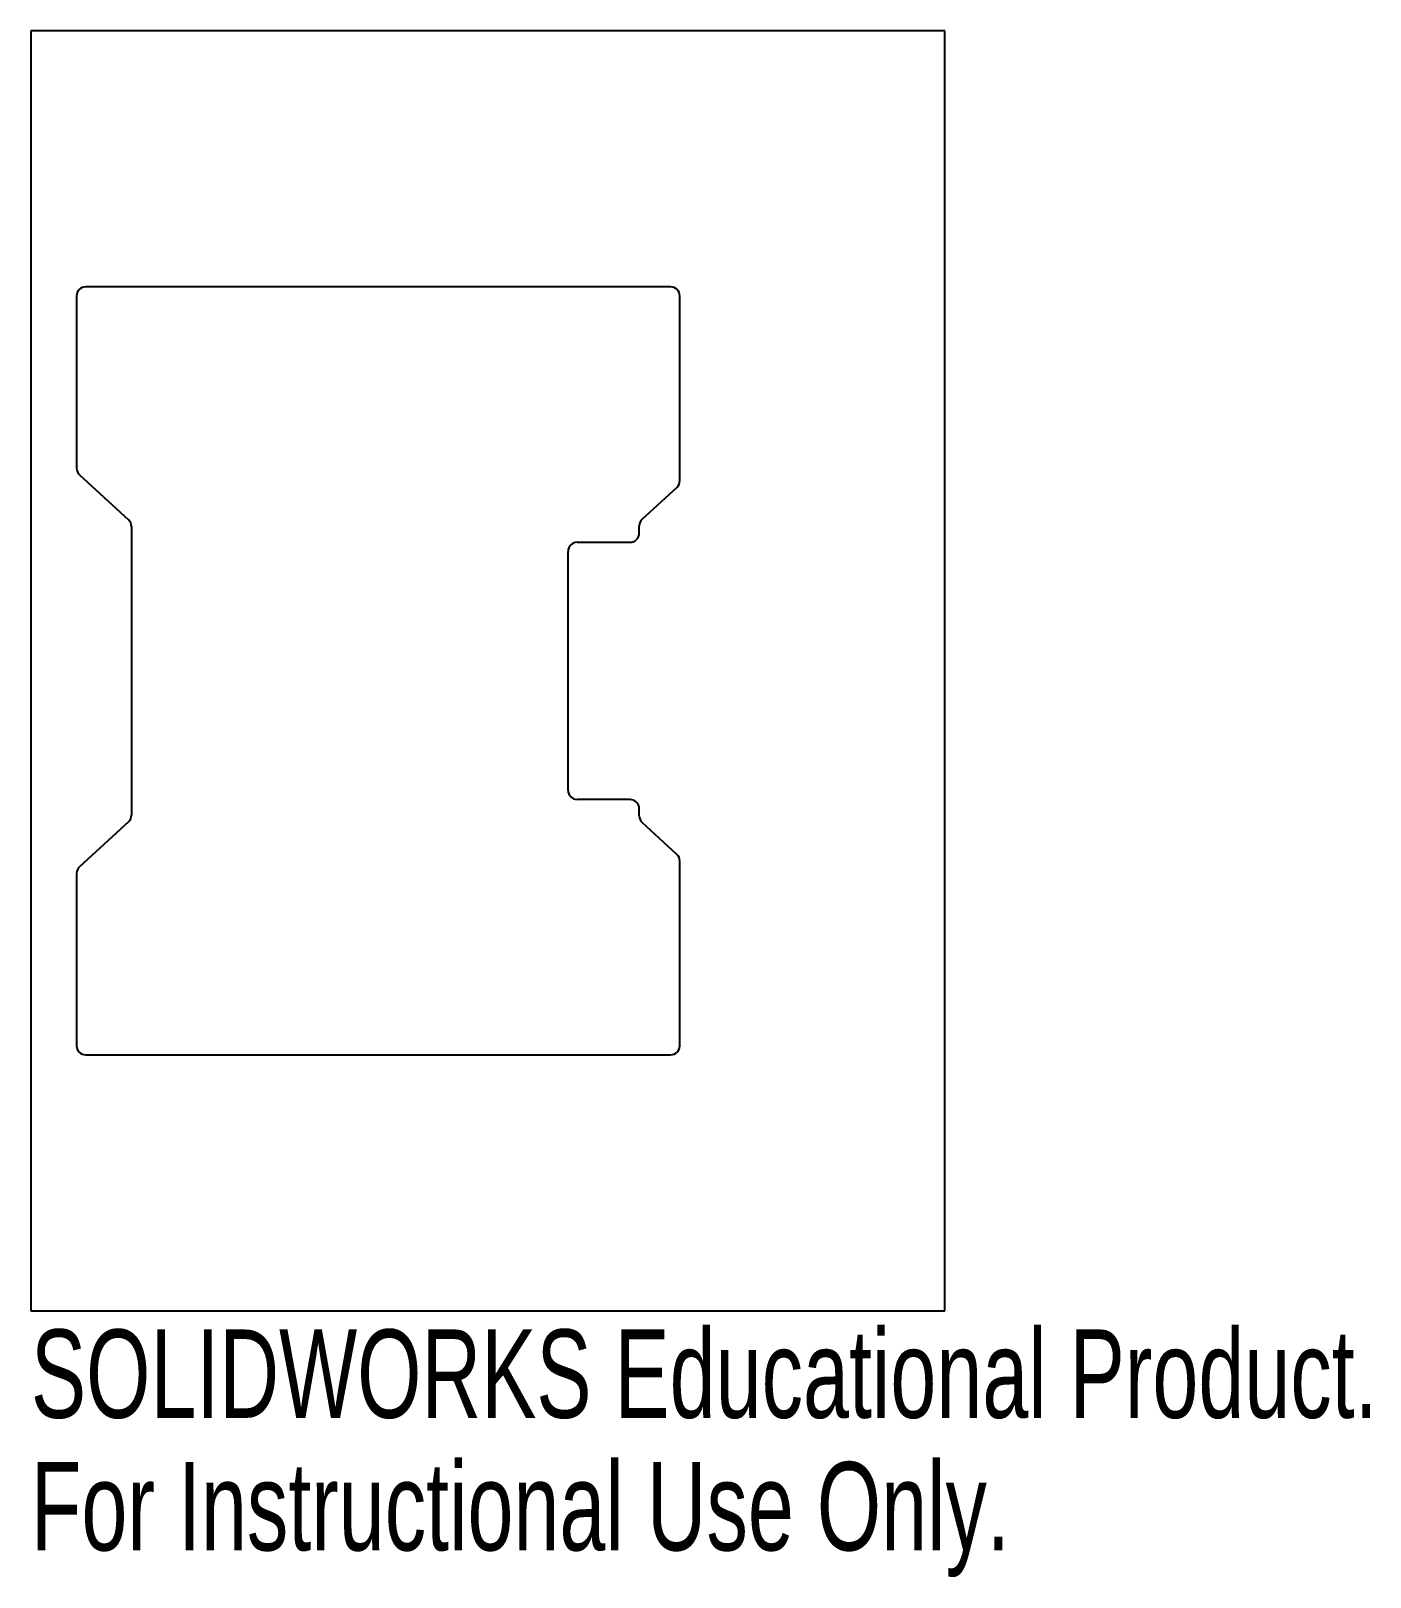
# Model space of a CAD drawing. Header units: millimetres. Extents: x -25 to 48.3, y -49.6 to 35.
import ezdxf

# ---------------------------------------------------------------- set-up
doc = ezdxf.new("R2010")
doc.units = ezdxf.units.MM
doc.styles.add('SLDTEXTSTYLE0', font='TXT', dxfattribs={"width": 0.7})

msp = doc.modelspace()

# ---------------------------------------------------------------- linework, layer by layer
at = {"color": 7, "linetype": 'Continuous', "lineweight": 25}
for p, q in [((25, 35), (-25, 35)), ((-25, 35), (-25, -35)), ((25, -35), (25, 35)), ((-22.5, 20.5), (-22.5, 11.083)), ((10, 21), (-22, 21)), ((10.5, 10.404), (10.5, 20.5)), ((-22.338, 10.714), (-19.662, 8.257)), ((8.447, 8.299), (10.338, 10.036)), ((-19.5, 7.888), (-19.5, -7.888)), ((8.285, 7.535), (8.285, 7.93)), ((4.885, 7.035), (7.785, 7.035)), ((4.385, -6.535), (4.385, 6.535)), ((7.785, -7.035), (4.885, -7.035)), ((8.285, -7.93), (8.285, -7.535)), ((-19.662, -8.257), (-22.338, -10.714)), ((10.338, -10.036), (8.447, -8.299)), ((10.5, -20.5), (10.5, -10.404)), ((-22.5, -11.083), (-22.5, -20.5)), ((-22, -21), (10, -21)), ((-25, -35), (25, -35))]:
    msp.add_line(p, q, dxfattribs=at)
for centre, start, end in [((-22, 20.5), 90, 180), ((10, 20.5), 0, 90), ((-22, 11.083), 180, 227.43665), ((10, 10.404), 312.56335, 0), ((-20, 7.888), 0, 47.43665), ((8.785, 7.93), 132.56335, 180), ((4.885, 6.535), 90, 180), ((7.785, 7.535), 270, 0), ((4.885, -6.535), 180, 270), ((7.785, -7.535), 0, 90), ((-20, -7.888), 312.56335, 0), ((8.785, -7.93), 180, 227.43665), ((10, -10.404), 0, 47.43665), ((-22, -11.083), 132.56335, 180), ((-22, -20.5), 180, 270), ((10, -20.5), 270, 0)]:
    msp.add_arc(centre, 0.5, start, end, dxfattribs=at)

# ---------------------------------------------------------------- texts
at = {"color": 7, "linetype": 'Continuous', "char_height": 4.83362, "attachment_point": 1, "style": 'SLDTEXTSTYLE0'}
for s, insert in [('SOLIDWORKS Educational Product.', (-25, -36.02)), ('For Instructional Use Only.', (-25, -43.27))]:
    msp.add_mtext(s, dxfattribs=dict(at, insert=insert))

doc.saveas('drawing.dxf')
